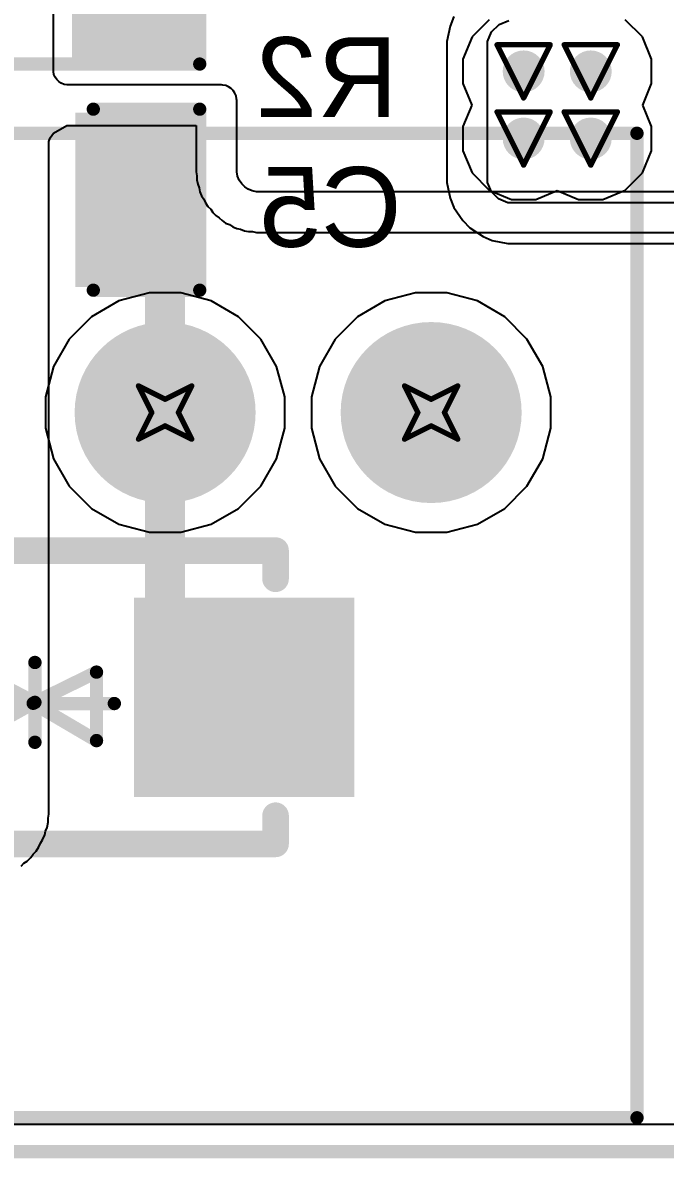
# Model space of a CAD drawing. Header units: inches. Extents: x -5 to 234, y -4 to 104.
# Drawn here: x 19.72 to 25.86, y -3.56 to 7.28 of the extents above; entities that cross this region are included whole.
import ezdxf

# ---------------------------------------------------------------- set-up
doc = ezdxf.new("R2010")
doc.units = ezdxf.units.IN
for name, color, linetype in [('Board Outline', 216, 'Continuous'), ('Bottom Layer', 5, 'Continuous'), ('Bottom Overlay', 54, 'Continuous'), ('Bottom Paste', 16, 'Continuous'), ('Bottom Solder', 6, 'Continuous'), ('Drill Drawing', 1, 'Continuous'), ('GND', 16, 'Continuous'), ('Multi-Layer', 9, 'Continuous'), ('Pad Holes', 156, 'Continuous'), ('POWER', 76, 'Continuous'), ('Top Layer', 1, 'Continuous'), ('Top Overlay', 2, 'Continuous'), ('Top Solder', 216, 'Continuous'), ('Via Holes', 16, 'Continuous')]:
    doc.layers.add(name, color=color, linetype=linetype)
doc.styles.add('Arial', font='', dxfattribs={"height": 0.2})
doc.styles.get('Arial').set_extended_font_data('Arial')

# ---------------------------------------------------------------- blocks, each defined once
blk = doc.blocks.new('VRB1205S_10WR3_21')
at = {"layer": 'Bottom Layer'}
h = blk.add_hatch(color=5, dxfattribs=at)
edge = h.paths.add_edge_path()
edge.add_arc((6.35, 0), 0.762, 0, 360)
h = blk.add_hatch(color=5, dxfattribs=at)
edge = h.paths.add_edge_path()
edge.add_arc((8.89, 0), 0.762, 0, 360)
at = {"layer": 'Bottom Solder'}
h = blk.add_hatch(color=6, dxfattribs=at)
edge = h.paths.add_edge_path()
edge.add_arc((6.35, 0), 0.864, 0, 360)
h = blk.add_hatch(color=6, dxfattribs=at)
edge = h.paths.add_edge_path()
edge.add_arc((8.89, 0), 0.864, 0, 360)
at = {"layer": 'GND'}
h = blk.add_hatch(color=16, dxfattribs=at)
edge = h.paths.add_edge_path()
edge.add_arc((6.35, 0), 0.762, 0, 360)
h = blk.add_hatch(color=16, dxfattribs=at)
edge = h.paths.add_edge_path()
edge.add_arc((8.89, 0), 0.762, 0, 360)
at = {"layer": 'Multi-Layer'}
h = blk.add_hatch(color=9, dxfattribs=at)
edge = h.paths.add_edge_path()
edge.add_arc((6.35, 0), 0.762, 0, 360)
h = blk.add_hatch(color=9, dxfattribs=at)
edge = h.paths.add_edge_path()
edge.add_arc((8.89, 0), 0.762, 0, 360)
at = {"layer": 'Pad Holes'}
h = blk.add_hatch(color=7, dxfattribs=at)
edge = h.paths.add_edge_path()
edge.add_arc((6.35, 0), 0.457, 0, 360)
h = blk.add_hatch(color=7, dxfattribs=at)
edge = h.paths.add_edge_path()
edge.add_arc((8.89, 0), 0.457, 0, 360)
at = {"layer": 'POWER'}
h = blk.add_hatch(color=76, dxfattribs=at)
edge = h.paths.add_edge_path()
edge.add_arc((6.35, 0), 0.762, 0, 360)
h = blk.add_hatch(color=76, dxfattribs=at)
edge = h.paths.add_edge_path()
edge.add_arc((8.89, 0), 0.762, 0, 360)
at = {"layer": 'Top Layer'}
h = blk.add_hatch(color=1, dxfattribs=at)
edge = h.paths.add_edge_path()
edge.add_arc((6.35, 0), 0.762, 0, 360)
h = blk.add_hatch(color=1, dxfattribs=at)
edge = h.paths.add_edge_path()
edge.add_arc((8.89, 0), 0.762, 0, 360)
at = {"layer": 'Top Solder'}
h = blk.add_hatch(color=216, dxfattribs=at)
edge = h.paths.add_edge_path()
edge.add_arc((6.35, 0), 0.864, 0, 360)
h = blk.add_hatch(color=216, dxfattribs=at)
edge = h.paths.add_edge_path()
edge.add_arc((8.89, 0), 0.864, 0, 360)
at = {"layer": 'Top Overlay'}
for points in [[(-10.75, 2.666, 0.127, 0.127, 0), (10.855, 2.666, 0.127, 0.127, 0)], [(10.855, -6.733, 0.127, 0.127, 0), (10.855, 2.666, 0.127, 0.127, 0)], [(-10.75, -6.733, 0.127, 0.127, 0), (10.855, -6.733, 0.127, 0.127, 0)]]:
    blk.add_lwpolyline(points, format="xyseb", dxfattribs=at)
for points in [[(10.823, 2.666, 0.0635, 0.0635, 1), (10.887, 2.666, 0.0635, 0.0635, 1)], [(10.823, 2.666, 0.0635, 0.0635, 1), (10.887, 2.666, 0.0635, 0.0635, 1)], [(10.823, -6.733, 0.0635, 0.0635, 1), (10.887, -6.733, 0.0635, 0.0635, 1)], [(10.823, -6.733, 0.0635, 0.0635, 1), (10.887, -6.733, 0.0635, 0.0635, 1)]]:
    blk.add_lwpolyline(points, format="xyseb", close=True, dxfattribs=at)
blk = doc.blocks.new('R___0805_B_65')
at = {"layer": 'Bottom Layer'}
for points in [[(-1.524, 0.635), (-0.508, 0.635), (-0.508, -0.635), (-1.524, -0.635)], [(0.508, 0.635), (1.524, 0.635), (1.524, -0.635), (0.508, -0.635)]]:
    blk.add_hatch(color=5, dxfattribs=at).paths.add_polyline_path(points)
at = {"layer": 'Bottom Paste'}
for points in [[(-1.524, 0.635), (-0.508, 0.635), (-0.508, -0.635), (-1.524, -0.635)], [(0.508, 0.635), (1.524, 0.635), (1.524, -0.635), (0.508, -0.635)]]:
    blk.add_hatch(color=16, dxfattribs=at).paths.add_polyline_path(points)
at = {"layer": 'Bottom Solder'}
for points in [[(-1.626, 0.737), (-0.406, 0.737), (-0.406, -0.737), (-1.626, -0.737)], [(0.406, 0.737), (1.626, 0.737), (1.626, -0.737), (0.406, -0.737)]]:
    blk.add_hatch(color=6, dxfattribs=at).paths.add_polyline_path(points)
at = {"layer": 'Bottom Overlay'}
for points in [[(-1.626, -0.737, 0.127, 0.127, 0), (-1.626, 0.737, 0.127, 0.127, 0)], [(-1.626, 0.737, 0.127, 0.127, 0), (1.626, 0.737, 0.127, 0.127, 0)], [(1.626, -0.737, 0.127, 0.127, 0), (1.626, 0.737, 0.127, 0.127, 0)], [(-1.626, -0.737, 0.127, 0.127, 0), (1.626, -0.737, 0.127, 0.127, 0)]]:
    blk.add_lwpolyline(points, format="xyseb", dxfattribs=at)
for points in [[(-1.657, 0.737, 0.0635, 0.0635, 1), (-1.594, 0.737, 0.0635, 0.0635, 1)], [(-1.657, 0.737, 0.0635, 0.0635, 1), (-1.594, 0.737, 0.0635, 0.0635, 1)], [(1.594, 0.737, 0.0635, 0.0635, 1), (1.657, 0.737, 0.0635, 0.0635, 1)], [(1.594, 0.737, 0.0635, 0.0635, 1), (1.657, 0.737, 0.0635, 0.0635, 1)], [(-1.657, -0.737, 0.0635, 0.0635, 1), (-1.594, -0.737, 0.0635, 0.0635, 1)], [(-1.657, -0.737, 0.0635, 0.0635, 1), (-1.594, -0.737, 0.0635, 0.0635, 1)], [(1.594, -0.737, 0.0635, 0.0635, 1), (1.657, -0.737, 0.0635, 0.0635, 1)], [(1.594, -0.737, 0.0635, 0.0635, 1), (1.657, -0.737, 0.0635, 0.0635, 1)]]:
    blk.add_lwpolyline(points, format="xyseb", close=True, dxfattribs=at)
blk = doc.blocks.new('SMA_B__D___________B_120')
at = {"layer": 'Bottom Layer'}
for points in [[(-3, 0.9), (-1, 0.9), (-1, -0.9), (-3, -0.9)], [(1, 0.9), (3, 0.9), (3, -0.9), (1, -0.9)]]:
    blk.add_hatch(color=5, dxfattribs=at).paths.add_polyline_path(points)
at = {"layer": 'Bottom Paste'}
for points in [[(-3, 0.9), (-1, 0.9), (-1, -0.9), (-3, -0.9)], [(1, 0.9), (3, 0.9), (3, -0.9), (1, -0.9)]]:
    blk.add_hatch(color=16, dxfattribs=at).paths.add_polyline_path(points)
at = {"layer": 'Bottom Solder'}
for points in [[(-3.051, 0.951), (-0.949, 0.951), (-0.949, -0.951), (-3.051, -0.951)], [(0.949, 0.951), (3.051, 0.951), (3.051, -0.951), (0.949, -0.951)]]:
    blk.add_hatch(color=6, dxfattribs=at).paths.add_polyline_path(points)
at = {"layer": 'Bottom Overlay'}
for points in [[(-2.3, 1.4, 0.254, 0.254, 0), (-2.3, 1.131, 0.254, 0.254, 0)], [(2.3, 1.4, 0.254, 0.254, 0), (-2.3, 1.4, 0.254, 0.254, 0)], [(2.3, 1.4, 0.254, 0.254, 0), (2.3, 1.131, 0.254, 0.254, 0)], [(-0.59, 0.414, 0.127, 0.127, 0), (-0.59, -0.24, 0.127, 0.127, 0)], [(0.015, 0.058, 0.127, 0.127, 0), (-0.59, 0.414, 0.127, 0.127, 0)], [(-0.002, 0.43, 0.127, 0.127, 0), (-0.002, 0.049, 0.127, 0.127, 0)], [(0.54, 0.35, 0.127, 0.127, 0), (0.015, 0.058, 0.127, 0.127, 0)], [(0.57, 0.35, 0.127, 0.127, 0), (0.57, -0.25, 0.127, 0.127, 0)], [(0.73, 0.06, 0.127, 0.127, 0), (-0.76, 0.06, 0.127, 0.127, 0)], [(-0.002, 0.049, 0.127, 0.127, 0), (-0.59, -0.24, 0.127, 0.127, 0)], [(-0.002, 0.049, 0.127, 0.127, 0), (-0.002, -0.332, 0.127, 0.127, 0)], [(0.57, -0.25, 0.127, 0.127, 0), (-0.002, 0.049, 0.127, 0.127, 0)], [(-2.3, -1.131, 0.254, 0.254, 0), (-2.3, -1.4, 0.254, 0.254, 0)], [(2.3, -1.131, 0.254, 0.254, 0), (2.3, -1.4, 0.254, 0.254, 0)], [(2.3, -1.4, 0.254, 0.254, 0), (-2.3, -1.4, 0.254, 0.254, 0)]]:
    blk.add_lwpolyline(points, format="xyseb", dxfattribs=at)
for points in [[(-2.363, 1.4, 0.127, 0.127, 1), (-2.236, 1.4, 0.127, 0.127, 1)], [(-2.363, 1.4, 0.127, 0.127, 1), (-2.236, 1.4, 0.127, 0.127, 1)], [(2.236, 1.4, 0.127, 0.127, 1), (2.363, 1.4, 0.127, 0.127, 1)], [(2.236, 1.4, 0.127, 0.127, 1), (2.363, 1.4, 0.127, 0.127, 1)], [(-2.363, 1.131, 0.127, 0.127, 1), (-2.236, 1.131, 0.127, 0.127, 1)], [(2.236, 1.131, 0.127, 0.127, 1), (2.363, 1.131, 0.127, 0.127, 1)], [(-0.622, 0.414, 0.0635, 0.0635, 1), (-0.558, 0.414, 0.0635, 0.0635, 1)], [(-0.622, 0.414, 0.0635, 0.0635, 1), (-0.558, 0.414, 0.0635, 0.0635, 1)], [(-0.034, 0.43, 0.0635, 0.0635, 1), (0.03, 0.43, 0.0635, 0.0635, 1)], [(0.508, 0.35, 0.0635, 0.0635, 1), (0.572, 0.35, 0.0635, 0.0635, 1)], [(0.538, 0.35, 0.0635, 0.0635, 1), (0.602, 0.35, 0.0635, 0.0635, 1)], [(-0.792, 0.06, 0.0635, 0.0635, 1), (-0.728, 0.06, 0.0635, 0.0635, 1)], [(-0.034, 0.049, 0.0635, 0.0635, 1), (0.03, 0.049, 0.0635, 0.0635, 1)], [(-0.034, 0.049, 0.0635, 0.0635, 1), (0.03, 0.049, 0.0635, 0.0635, 1)], [(-0.034, 0.049, 0.0635, 0.0635, 1), (0.03, 0.049, 0.0635, 0.0635, 1)], [(-0.034, 0.049, 0.0635, 0.0635, 1), (0.03, 0.049, 0.0635, 0.0635, 1)], [(-0.017, 0.058, 0.0635, 0.0635, 1), (0.046, 0.058, 0.0635, 0.0635, 1)], [(-0.017, 0.058, 0.0635, 0.0635, 1), (0.046, 0.058, 0.0635, 0.0635, 1)], [(0.698, 0.06, 0.0635, 0.0635, 1), (0.762, 0.06, 0.0635, 0.0635, 1)], [(-0.622, -0.24, 0.0635, 0.0635, 1), (-0.558, -0.24, 0.0635, 0.0635, 1)], [(-0.622, -0.24, 0.0635, 0.0635, 1), (-0.558, -0.24, 0.0635, 0.0635, 1)], [(0.538, -0.25, 0.0635, 0.0635, 1), (0.602, -0.25, 0.0635, 0.0635, 1)], [(0.538, -0.25, 0.0635, 0.0635, 1), (0.602, -0.25, 0.0635, 0.0635, 1)], [(-0.034, -0.332, 0.0635, 0.0635, 1), (0.03, -0.332, 0.0635, 0.0635, 1)], [(-2.363, -1.131, 0.127, 0.127, 1), (-2.236, -1.131, 0.127, 0.127, 1)], [(2.236, -1.131, 0.127, 0.127, 1), (2.363, -1.131, 0.127, 0.127, 1)], [(-2.363, -1.4, 0.127, 0.127, 1), (-2.236, -1.4, 0.127, 0.127, 1)], [(-2.363, -1.4, 0.127, 0.127, 1), (-2.236, -1.4, 0.127, 0.127, 1)], [(2.236, -1.4, 0.127, 0.127, 1), (2.363, -1.4, 0.127, 0.127, 1)], [(2.236, -1.4, 0.127, 0.127, 1), (2.363, -1.4, 0.127, 0.127, 1)]]:
    blk.add_lwpolyline(points, format="xyseb", close=True, dxfattribs=at)
blk = doc.blocks.new('C___0805_B_153')
at = {"layer": 'Bottom Layer'}
for points in [[(-1.524, 0.762), (-0.508, 0.762), (-0.508, -0.762), (-1.524, -0.762)], [(0.508, 0.762), (1.524, 0.762), (1.524, -0.762), (0.508, -0.762)]]:
    blk.add_hatch(color=5, dxfattribs=at).paths.add_polyline_path(points)
at = {"layer": 'Bottom Paste'}
for points in [[(-1.524, 0.762), (-0.508, 0.762), (-0.508, -0.762), (-1.524, -0.762)], [(0.508, 0.762), (1.524, 0.762), (1.524, -0.762), (0.508, -0.762)]]:
    blk.add_hatch(color=16, dxfattribs=at).paths.add_polyline_path(points)
at = {"layer": 'Bottom Solder'}
for points in [[(-1.594, 0.832), (-0.438, 0.832), (-0.438, -0.832), (-1.594, -0.832)], [(0.438, 0.832), (1.594, 0.832), (1.594, -0.832), (0.438, -0.832)]]:
    blk.add_hatch(color=6, dxfattribs=at).paths.add_polyline_path(points)
at = {"layer": 'Bottom Overlay'}
for points in [[(-0.61, 0.864, 0.127, 0.127, 0), (-1.626, 0.864, 0.127, 0.127, 0)], [(-1.626, 0.864, 0.127, 0.127, 0), (-1.626, -0.864, 0.127, 0.127, 0)], [(1.626, 0.864, 0.127, 0.127, 0), (0.61, 0.864, 0.127, 0.127, 0)], [(1.626, 0.864, 0.127, 0.127, 0), (1.626, -0.864, 0.127, 0.127, 0)], [(-0.61, -0.864, 0.127, 0.127, 0), (-1.626, -0.864, 0.127, 0.127, 0)], [(1.626, -0.864, 0.127, 0.127, 0), (0.61, -0.864, 0.127, 0.127, 0)]]:
    blk.add_lwpolyline(points, format="xyseb", dxfattribs=at)
for points in [[(-1.657, 0.864, 0.0635, 0.0635, 1), (-1.594, 0.864, 0.0635, 0.0635, 1)], [(-1.657, 0.864, 0.0635, 0.0635, 1), (-1.594, 0.864, 0.0635, 0.0635, 1)], [(-0.641, 0.864, 0.0635, 0.0635, 1), (-0.578, 0.864, 0.0635, 0.0635, 1)], [(0.578, 0.864, 0.0635, 0.0635, 1), (0.641, 0.864, 0.0635, 0.0635, 1)], [(1.594, 0.864, 0.0635, 0.0635, 1), (1.657, 0.864, 0.0635, 0.0635, 1)], [(1.594, 0.864, 0.0635, 0.0635, 1), (1.657, 0.864, 0.0635, 0.0635, 1)], [(-1.657, -0.864, 0.0635, 0.0635, 1), (-1.594, -0.864, 0.0635, 0.0635, 1)], [(-1.657, -0.864, 0.0635, 0.0635, 1), (-1.594, -0.864, 0.0635, 0.0635, 1)], [(-0.641, -0.864, 0.0635, 0.0635, 1), (-0.578, -0.864, 0.0635, 0.0635, 1)], [(0.578, -0.864, 0.0635, 0.0635, 1), (0.641, -0.864, 0.0635, 0.0635, 1)], [(1.594, -0.864, 0.0635, 0.0635, 1), (1.657, -0.864, 0.0635, 0.0635, 1)], [(1.594, -0.864, 0.0635, 0.0635, 1), (1.657, -0.864, 0.0635, 0.0635, 1)]]:
    blk.add_lwpolyline(points, format="xyseb", close=True, dxfattribs=at)

msp = doc.modelspace()

# ---------------------------------------------------------------- hatches: boundary and pattern name
at = {"layer": 'Bottom Layer'}
h = msp.add_hatch(color=5, dxfattribs=at)
edge = h.paths.add_edge_path()
edge.add_arc((24.505, 6.813), 0.2, 0, 360)
h = msp.add_hatch(color=5, dxfattribs=at)
edge = h.paths.add_edge_path()
edge.add_arc((25.146, 6.813), 0.2, 0, 360)
h = msp.add_hatch(color=5, dxfattribs=at)
edge = h.paths.add_edge_path()
edge.add_arc((24.505, 6.172), 0.2, 0, 360)
h = msp.add_hatch(color=5, dxfattribs=at)
edge = h.paths.add_edge_path()
edge.add_arc((25.146, 6.172), 0.2, 0, 360)
at = {"layer": 'GND'}
h = msp.add_hatch(color=16, dxfattribs=at)
edge = h.paths.add_edge_path()
edge.add_arc((24.505, 6.813), 0.2, 0, 360)
h = msp.add_hatch(color=16, dxfattribs=at)
edge = h.paths.add_edge_path()
edge.add_arc((25.146, 6.813), 0.2, 0, 360)
h = msp.add_hatch(color=16, dxfattribs=at)
edge = h.paths.add_edge_path()
edge.add_arc((24.505, 6.172), 0.2, 0, 360)
h = msp.add_hatch(color=16, dxfattribs=at)
edge = h.paths.add_edge_path()
edge.add_arc((25.146, 6.172), 0.2, 0, 360)
at = {"layer": 'POWER'}
h = msp.add_hatch(color=76, dxfattribs=at)
edge = h.paths.add_edge_path()
edge.add_arc((24.505, 6.813), 0.2, 0, 360)
h = msp.add_hatch(color=76, dxfattribs=at)
edge = h.paths.add_edge_path()
edge.add_arc((25.146, 6.813), 0.2, 0, 360)
h = msp.add_hatch(color=76, dxfattribs=at)
edge = h.paths.add_edge_path()
edge.add_arc((24.505, 6.172), 0.2, 0, 360)
h = msp.add_hatch(color=76, dxfattribs=at)
edge = h.paths.add_edge_path()
edge.add_arc((25.146, 6.172), 0.2, 0, 360)
at = {"layer": 'Top Layer'}
h = msp.add_hatch(color=1, dxfattribs=at)
edge = h.paths.add_edge_path()
edge.add_arc((24.505, 6.813), 0.2, 0, 360)
h = msp.add_hatch(color=1, dxfattribs=at)
edge = h.paths.add_edge_path()
edge.add_arc((25.146, 6.813), 0.2, 0, 360)
h = msp.add_hatch(color=1, dxfattribs=at)
edge = h.paths.add_edge_path()
edge.add_arc((24.505, 6.172), 0.2, 0, 360)
h = msp.add_hatch(color=1, dxfattribs=at)
edge = h.paths.add_edge_path()
edge.add_arc((25.146, 6.172), 0.2, 0, 360)
at = {"layer": 'Via Holes'}
h = msp.add_hatch(color=7, dxfattribs=at)
edge = h.paths.add_edge_path()
edge.add_arc((24.505, 6.813), 0.1, 0, 360)
h = msp.add_hatch(color=7, dxfattribs=at)
edge = h.paths.add_edge_path()
edge.add_arc((25.146, 6.813), 0.1, 0, 360)
h = msp.add_hatch(color=7, dxfattribs=at)
edge = h.paths.add_edge_path()
edge.add_arc((24.505, 6.172), 0.1, 0, 360)
h = msp.add_hatch(color=7, dxfattribs=at)
edge = h.paths.add_edge_path()
edge.add_arc((25.146, 6.172), 0.1, 0, 360)

# ---------------------------------------------------------------- linework, layer by layer
at = {"layer": 'Board Outline'}
msp.add_lwpolyline([(-0.452, -3.5, 0.127, 0.127, 0), (88.452, -3.5, 0.127, 0.127, 0)], format="xyseb", dxfattribs=at)
at = {"layer": 'Bottom Layer'}
for p, q in [((20.015, 6.826), (20.015, 8.476)), ((20.015, 6.812), (20.015, 6.826)), ((20.015, 6.826), (20.015, 6.826)), ((20.021, 6.784), (20.015, 6.812)), ((20.031, 6.758), (20.021, 6.784)), ((20.047, 6.735), (20.031, 6.758)), ((20.067, 6.715), (20.047, 6.735)), ((20.091, 6.699), (20.067, 6.715)), ((20.117, 6.689), (20.091, 6.699)), ((20.144, 6.683), (20.117, 6.689)), ((20.158, 6.683), (20.144, 6.683)), ((21.619, 6.683), (20.158, 6.683)), ((21.633, 6.682), (21.619, 6.683)), ((21.619, 6.683), (21.619, 6.683)), ((21.661, 6.677), (21.633, 6.682)), ((21.688, 6.666), (21.661, 6.677)), ((21.712, 6.65), (21.688, 6.666)), ((21.733, 6.629), (21.712, 6.65)), ((21.749, 6.605), (21.733, 6.629)), ((21.76, 6.578), (21.749, 6.605)), ((21.765, 6.55), (21.76, 6.578)), ((21.766, 6.536), (21.765, 6.55)), ((21.766, 5.874), (21.766, 6.536)), ((20.017, 6.224), (20.144, 6.295)), ((20.144, 6.295), (20.158, 6.295)), ((20.158, 6.295), (21.378, 6.295)), ((21.378, 6.295), (21.378, 5.853)), ((19.986, 6.178), (20.017, 6.224)), ((19.972, 6.144), (19.986, 6.178)), ((19.972, -0.279), (19.972, 6.144)), ((21.766, 5.853), (21.766, 5.874)), ((21.378, 5.853), (21.385, 5.816)), ((21.385, 5.816), (21.385, 5.777)), ((21.385, 5.777), (21.393, 5.737)), ((21.774, 5.813), (21.766, 5.853)), ((21.79, 5.774), (21.774, 5.813)), ((21.813, 5.74), (21.79, 5.774)), ((21.393, 5.737), (21.408, 5.702)), ((21.408, 5.702), (21.415, 5.664)), ((21.415, 5.664), (21.431, 5.626)), ((21.842, 5.711), (21.813, 5.74)), ((21.876, 5.688), (21.842, 5.711)), ((21.914, 5.672), (21.876, 5.688)), ((21.955, 5.664), (21.914, 5.672)), ((29.979, 5.664), (21.955, 5.664)), ((21.431, 5.626), (21.452, 5.594)), ((21.452, 5.594), (21.467, 5.559)), ((21.467, 5.559), (21.49, 5.524)), ((21.49, 5.524), (21.517, 5.497)), ((21.517, 5.497), (21.538, 5.465)), ((21.538, 5.465), (21.567, 5.436)), ((21.567, 5.436), (21.599, 5.415)), ((21.599, 5.415), (21.626, 5.388)), ((21.626, 5.388), (21.66, 5.365)), ((21.66, 5.365), (21.696, 5.35)), ((21.696, 5.35), (21.728, 5.329)), ((21.728, 5.329), (21.766, 5.313)), ((21.766, 5.313), (21.803, 5.306)), ((21.803, 5.306), (21.839, 5.291)), ((21.839, 5.291), (21.879, 5.283)), ((21.879, 5.283), (21.917, 5.283)), ((21.917, 5.283), (21.955, 5.276)), ((21.955, 5.276), (26.31, 5.276)), ((23.472, 4.699), (23.181, 4.621)), ((23.772, 4.699), (23.472, 4.699)), ((24.063, 4.621), (23.772, 4.699)), ((23.181, 4.621), (22.92, 4.471)), ((24.324, 4.471), (24.063, 4.621)), ((22.92, 4.471), (22.707, 4.258)), ((24.537, 4.258), (24.324, 4.471)), ((22.707, 4.258), (22.557, 3.997)), ((24.687, 3.997), (24.537, 4.258)), ((22.557, 3.997), (22.479, 3.706)), ((24.765, 3.706), (24.687, 3.997)), ((22.479, 3.706), (22.479, 3.406)), ((24.765, 3.406), (24.765, 3.706)), ((22.479, 3.406), (22.557, 3.115)), ((24.687, 3.115), (24.765, 3.406)), ((22.557, 3.115), (22.707, 2.854)), ((24.537, 2.854), (24.687, 3.115)), ((22.707, 2.854), (22.92, 2.641)), ((24.324, 2.641), (24.537, 2.854)), ((22.92, 2.641), (23.181, 2.491)), ((24.063, 2.491), (24.324, 2.641)), ((23.181, 2.491), (23.472, 2.413)), ((23.472, 2.413), (23.772, 2.413)), ((23.772, 2.413), (24.063, 2.491)), ((19.964, -0.317), (19.972, -0.279)), ((19.964, -0.355), (19.964, -0.317)), ((19.94, -0.439), (19.955, -0.404)), ((19.955, -0.404), (19.964, -0.355)), ((19.892, -0.555), (19.913, -0.523)), ((19.913, -0.523), (19.933, -0.477)), ((19.933, -0.477), (19.94, -0.439)), ((19.823, -0.659), (19.85, -0.632)), ((19.85, -0.632), (19.877, -0.59)), ((19.877, -0.59), (19.892, -0.555)), ((19.707, -0.774), (19.734, -0.747)), ((19.734, -0.747), (19.766, -0.726)), ((19.766, -0.726), (19.801, -0.691)), ((19.801, -0.691), (19.823, -0.659)), ((38.34, -3.241), (1.744, -3.241))]:
    msp.add_line(p, q, dxfattribs=at)
for points in [[(21.082, 3.556, 0.381, 0.381, 0), (21.082, 5.588, 0.381, 0.381, 0)], [(20.803, 5.588, 0.178, 0.178, 0), (21.082, 5.588, 0.178, 0.178, 0)], [(21.082, 0.838, 0.381, 0.381, 0), (21.082, 3.556, 0.381, 0.381, 0)], [(21.082, 0.838, 0.178, 0.178, 0), (21.837, 0.838, 0.178, 0.178, 0)]]:
    msp.add_lwpolyline(points, format="xyseb", dxfattribs=at)
for points in [[(20.987, 5.588, 0.191, 0.191, 1), (21.177, 5.588, 0.191, 0.191, 1)], [(20.758, 5.588, 0.0889, 0.0889, 1), (20.847, 5.588, 0.0889, 0.0889, 1)], [(21.038, 5.588, 0.0889, 0.0889, 1), (21.126, 5.588, 0.0889, 0.0889, 1)], [(20.987, 3.556, 0.191, 0.191, 1), (21.177, 3.556, 0.191, 0.191, 1)], [(20.987, 3.556, 0.191, 0.191, 1), (21.177, 3.556, 0.191, 0.191, 1)], [(20.987, 0.838, 0.191, 0.191, 1), (21.177, 0.838, 0.191, 0.191, 1)], [(21.038, 0.838, 0.0889, 0.0889, 1), (21.126, 0.838, 0.0889, 0.0889, 1)], [(21.793, 0.838, 0.0889, 0.0889, 1), (21.882, 0.838, 0.0889, 0.0889, 1)]]:
    msp.add_lwpolyline(points, format="xyseb", close=True, dxfattribs=at)
at = {"layer": 'Drill Drawing'}
for points in [[(24.251, 7.067, 0.0508, 0.0508, 0), (24.759, 7.067, 0.0508, 0.0508, 0)], [(24.251, 7.067, 0.0508, 0.0508, 0), (24.505, 6.559, 0.0508, 0.0508, 0)], [(24.505, 6.559, 0.0508, 0.0508, 0), (24.759, 7.067, 0.0508, 0.0508, 0)], [(24.892, 7.067, 0.0508, 0.0508, 0), (25.4, 7.067, 0.0508, 0.0508, 0)], [(24.892, 7.067, 0.0508, 0.0508, 0), (25.146, 6.559, 0.0508, 0.0508, 0)], [(25.146, 6.559, 0.0508, 0.0508, 0), (25.4, 7.067, 0.0508, 0.0508, 0)], [(24.251, 6.426, 0.0508, 0.0508, 0), (24.759, 6.426, 0.0508, 0.0508, 0)], [(24.251, 6.426, 0.0508, 0.0508, 0), (24.505, 5.918, 0.0508, 0.0508, 0)], [(24.505, 5.918, 0.0508, 0.0508, 0), (24.759, 6.426, 0.0508, 0.0508, 0)], [(24.892, 6.426, 0.0508, 0.0508, 0), (25.4, 6.426, 0.0508, 0.0508, 0)], [(24.892, 6.426, 0.0508, 0.0508, 0), (25.146, 5.918, 0.0508, 0.0508, 0)], [(25.146, 5.918, 0.0508, 0.0508, 0), (25.4, 6.426, 0.0508, 0.0508, 0)], [(20.828, 3.81, 0.0508, 0.0508, 0), (21.082, 3.683, 0.0508, 0.0508, 0)], [(20.828, 3.81, 0.0508, 0.0508, 0), (20.955, 3.556, 0.0508, 0.0508, 0)], [(21.082, 3.683, 0.0508, 0.0508, 0), (21.336, 3.81, 0.0508, 0.0508, 0)], [(21.209, 3.556, 0.0508, 0.0508, 0), (21.336, 3.81, 0.0508, 0.0508, 0)], [(23.368, 3.81, 0.0508, 0.0508, 0), (23.622, 3.683, 0.0508, 0.0508, 0)], [(23.368, 3.81, 0.0508, 0.0508, 0), (23.495, 3.556, 0.0508, 0.0508, 0)], [(23.622, 3.683, 0.0508, 0.0508, 0), (23.876, 3.81, 0.0508, 0.0508, 0)], [(23.749, 3.556, 0.0508, 0.0508, 0), (23.876, 3.81, 0.0508, 0.0508, 0)], [(20.828, 3.302, 0.0508, 0.0508, 0), (20.955, 3.556, 0.0508, 0.0508, 0)], [(21.209, 3.556, 0.0508, 0.0508, 0), (21.336, 3.302, 0.0508, 0.0508, 0)], [(23.368, 3.302, 0.0508, 0.0508, 0), (23.495, 3.556, 0.0508, 0.0508, 0)], [(23.749, 3.556, 0.0508, 0.0508, 0), (23.876, 3.302, 0.0508, 0.0508, 0)], [(20.828, 3.302, 0.0508, 0.0508, 0), (21.082, 3.429, 0.0508, 0.0508, 0)], [(21.082, 3.429, 0.0508, 0.0508, 0), (21.336, 3.302, 0.0508, 0.0508, 0)], [(23.368, 3.302, 0.0508, 0.0508, 0), (23.622, 3.429, 0.0508, 0.0508, 0)], [(23.622, 3.429, 0.0508, 0.0508, 0), (23.876, 3.302, 0.0508, 0.0508, 0)]]:
    msp.add_lwpolyline(points, format="xyseb", dxfattribs=at)
for points in [[(24.238, 7.067, 0.0254, 0.0254, 1), (24.263, 7.067, 0.0254, 0.0254, 1)], [(24.238, 7.067, 0.0254, 0.0254, 1), (24.263, 7.067, 0.0254, 0.0254, 1)], [(24.746, 7.067, 0.0254, 0.0254, 1), (24.771, 7.067, 0.0254, 0.0254, 1)], [(24.746, 7.067, 0.0254, 0.0254, 1), (24.771, 7.067, 0.0254, 0.0254, 1)], [(24.879, 7.067, 0.0254, 0.0254, 1), (24.905, 7.067, 0.0254, 0.0254, 1)], [(24.879, 7.067, 0.0254, 0.0254, 1), (24.905, 7.067, 0.0254, 0.0254, 1)], [(25.387, 7.067, 0.0254, 0.0254, 1), (25.413, 7.067, 0.0254, 0.0254, 1)], [(25.387, 7.067, 0.0254, 0.0254, 1), (25.413, 7.067, 0.0254, 0.0254, 1)], [(24.492, 6.559, 0.0254, 0.0254, 1), (24.517, 6.559, 0.0254, 0.0254, 1)], [(24.492, 6.559, 0.0254, 0.0254, 1), (24.517, 6.559, 0.0254, 0.0254, 1)], [(25.133, 6.559, 0.0254, 0.0254, 1), (25.159, 6.559, 0.0254, 0.0254, 1)], [(25.133, 6.559, 0.0254, 0.0254, 1), (25.159, 6.559, 0.0254, 0.0254, 1)], [(24.238, 6.426, 0.0254, 0.0254, 1), (24.263, 6.426, 0.0254, 0.0254, 1)], [(24.238, 6.426, 0.0254, 0.0254, 1), (24.263, 6.426, 0.0254, 0.0254, 1)], [(24.746, 6.426, 0.0254, 0.0254, 1), (24.771, 6.426, 0.0254, 0.0254, 1)], [(24.746, 6.426, 0.0254, 0.0254, 1), (24.771, 6.426, 0.0254, 0.0254, 1)], [(24.879, 6.426, 0.0254, 0.0254, 1), (24.905, 6.426, 0.0254, 0.0254, 1)], [(24.879, 6.426, 0.0254, 0.0254, 1), (24.905, 6.426, 0.0254, 0.0254, 1)], [(25.387, 6.426, 0.0254, 0.0254, 1), (25.413, 6.426, 0.0254, 0.0254, 1)], [(25.387, 6.426, 0.0254, 0.0254, 1), (25.413, 6.426, 0.0254, 0.0254, 1)], [(24.492, 5.918, 0.0254, 0.0254, 1), (24.517, 5.918, 0.0254, 0.0254, 1)], [(24.492, 5.918, 0.0254, 0.0254, 1), (24.517, 5.918, 0.0254, 0.0254, 1)], [(25.133, 5.918, 0.0254, 0.0254, 1), (25.159, 5.918, 0.0254, 0.0254, 1)], [(25.133, 5.918, 0.0254, 0.0254, 1), (25.159, 5.918, 0.0254, 0.0254, 1)], [(20.815, 3.81, 0.0254, 0.0254, 1), (20.841, 3.81, 0.0254, 0.0254, 1)], [(20.815, 3.81, 0.0254, 0.0254, 1), (20.841, 3.81, 0.0254, 0.0254, 1)], [(21.323, 3.81, 0.0254, 0.0254, 1), (21.349, 3.81, 0.0254, 0.0254, 1)], [(21.323, 3.81, 0.0254, 0.0254, 1), (21.349, 3.81, 0.0254, 0.0254, 1)], [(23.355, 3.81, 0.0254, 0.0254, 1), (23.381, 3.81, 0.0254, 0.0254, 1)], [(23.355, 3.81, 0.0254, 0.0254, 1), (23.381, 3.81, 0.0254, 0.0254, 1)], [(23.863, 3.81, 0.0254, 0.0254, 1), (23.889, 3.81, 0.0254, 0.0254, 1)], [(23.863, 3.81, 0.0254, 0.0254, 1), (23.889, 3.81, 0.0254, 0.0254, 1)], [(21.069, 3.683, 0.0254, 0.0254, 1), (21.095, 3.683, 0.0254, 0.0254, 1)], [(21.069, 3.683, 0.0254, 0.0254, 1), (21.095, 3.683, 0.0254, 0.0254, 1)], [(23.609, 3.683, 0.0254, 0.0254, 1), (23.635, 3.683, 0.0254, 0.0254, 1)], [(23.609, 3.683, 0.0254, 0.0254, 1), (23.635, 3.683, 0.0254, 0.0254, 1)], [(20.942, 3.556, 0.0254, 0.0254, 1), (20.968, 3.556, 0.0254, 0.0254, 1)], [(20.942, 3.556, 0.0254, 0.0254, 1), (20.968, 3.556, 0.0254, 0.0254, 1)], [(21.196, 3.556, 0.0254, 0.0254, 1), (21.222, 3.556, 0.0254, 0.0254, 1)], [(21.196, 3.556, 0.0254, 0.0254, 1), (21.222, 3.556, 0.0254, 0.0254, 1)], [(23.482, 3.556, 0.0254, 0.0254, 1), (23.508, 3.556, 0.0254, 0.0254, 1)], [(23.482, 3.556, 0.0254, 0.0254, 1), (23.508, 3.556, 0.0254, 0.0254, 1)], [(23.736, 3.556, 0.0254, 0.0254, 1), (23.762, 3.556, 0.0254, 0.0254, 1)], [(23.736, 3.556, 0.0254, 0.0254, 1), (23.762, 3.556, 0.0254, 0.0254, 1)], [(21.069, 3.429, 0.0254, 0.0254, 1), (21.095, 3.429, 0.0254, 0.0254, 1)], [(21.069, 3.429, 0.0254, 0.0254, 1), (21.095, 3.429, 0.0254, 0.0254, 1)], [(23.609, 3.429, 0.0254, 0.0254, 1), (23.635, 3.429, 0.0254, 0.0254, 1)], [(23.609, 3.429, 0.0254, 0.0254, 1), (23.635, 3.429, 0.0254, 0.0254, 1)], [(20.815, 3.302, 0.0254, 0.0254, 1), (20.841, 3.302, 0.0254, 0.0254, 1)], [(20.815, 3.302, 0.0254, 0.0254, 1), (20.841, 3.302, 0.0254, 0.0254, 1)], [(21.323, 3.302, 0.0254, 0.0254, 1), (21.349, 3.302, 0.0254, 0.0254, 1)], [(21.323, 3.302, 0.0254, 0.0254, 1), (21.349, 3.302, 0.0254, 0.0254, 1)], [(23.355, 3.302, 0.0254, 0.0254, 1), (23.381, 3.302, 0.0254, 0.0254, 1)], [(23.355, 3.302, 0.0254, 0.0254, 1), (23.381, 3.302, 0.0254, 0.0254, 1)], [(23.863, 3.302, 0.0254, 0.0254, 1), (23.889, 3.302, 0.0254, 0.0254, 1)], [(23.863, 3.302, 0.0254, 0.0254, 1), (23.889, 3.302, 0.0254, 0.0254, 1)]]:
    msp.add_lwpolyline(points, format="xyseb", close=True, dxfattribs=at)
at = {"layer": 'GND'}
for p, q in [((24.175, 7.306), (24.012, 7.142)), ((25.639, 7.142), (25.475, 7.306)), ((24.012, 7.142), (23.924, 6.929)), ((25.727, 6.929), (25.639, 7.142)), ((23.924, 6.929), (23.924, 6.697)), ((25.727, 6.697), (25.727, 6.929)), ((23.924, 6.697), (24.009, 6.492)), ((25.642, 6.492), (25.727, 6.697)), ((24.009, 6.492), (23.924, 6.287)), ((25.727, 6.287), (25.642, 6.492)), ((23.924, 6.287), (23.924, 6.056)), ((25.727, 6.056), (25.727, 6.287)), ((23.924, 6.056), (24.012, 5.843)), ((25.639, 5.843), (25.727, 6.056)), ((24.012, 5.843), (24.175, 5.679)), ((25.475, 5.679), (25.639, 5.843)), ((24.175, 5.679), (24.389, 5.591)), ((24.62, 5.591), (24.825, 5.676)), ((24.825, 5.676), (25.03, 5.591)), ((25.262, 5.591), (25.475, 5.679)), ((24.389, 5.591), (24.62, 5.591)), ((25.03, 5.591), (25.262, 5.591)), ((23.472, 4.699), (23.181, 4.621)), ((23.772, 4.699), (23.472, 4.699)), ((24.063, 4.621), (23.772, 4.699)), ((23.181, 4.621), (22.92, 4.471)), ((24.324, 4.471), (24.063, 4.621)), ((22.92, 4.471), (22.707, 4.258)), ((24.537, 4.258), (24.324, 4.471)), ((22.707, 4.258), (22.557, 3.997)), ((24.687, 3.997), (24.537, 4.258)), ((22.557, 3.997), (22.479, 3.706)), ((24.765, 3.706), (24.687, 3.997)), ((22.479, 3.706), (22.479, 3.406)), ((24.765, 3.406), (24.765, 3.706)), ((22.479, 3.406), (22.557, 3.115)), ((24.687, 3.115), (24.765, 3.406)), ((22.557, 3.115), (22.707, 2.854)), ((24.537, 2.854), (24.687, 3.115)), ((22.707, 2.854), (22.92, 2.641)), ((24.324, 2.641), (24.537, 2.854)), ((22.92, 2.641), (23.181, 2.491)), ((24.063, 2.491), (24.324, 2.641)), ((23.181, 2.491), (23.472, 2.413)), ((23.472, 2.413), (23.772, 2.413)), ((23.772, 2.413), (24.063, 2.491)), ((38.34, -3.241), (1.744, -3.241))]:
    msp.add_line(p, q, dxfattribs=at)
at = {"layer": 'POWER'}
for p, q in [((20.932, 4.699), (20.641, 4.621)), ((21.232, 4.699), (20.932, 4.699)), ((21.523, 4.621), (21.232, 4.699)), ((23.472, 4.699), (23.181, 4.621)), ((23.772, 4.699), (23.472, 4.699)), ((24.063, 4.621), (23.772, 4.699)), ((20.641, 4.621), (20.38, 4.471)), ((21.784, 4.471), (21.523, 4.621)), ((23.181, 4.621), (22.92, 4.471)), ((24.324, 4.471), (24.063, 4.621)), ((20.38, 4.471), (20.167, 4.258)), ((21.997, 4.258), (21.784, 4.471)), ((22.92, 4.471), (22.707, 4.258)), ((24.537, 4.258), (24.324, 4.471)), ((20.167, 4.258), (20.017, 3.997)), ((22.147, 3.997), (21.997, 4.258)), ((22.707, 4.258), (22.557, 3.997)), ((24.687, 3.997), (24.537, 4.258)), ((20.017, 3.997), (19.939, 3.706)), ((22.225, 3.706), (22.147, 3.997)), ((22.557, 3.997), (22.479, 3.706)), ((24.765, 3.706), (24.687, 3.997)), ((19.939, 3.706), (19.939, 3.406)), ((22.225, 3.406), (22.225, 3.706)), ((22.479, 3.706), (22.479, 3.406)), ((24.765, 3.406), (24.765, 3.706)), ((19.939, 3.406), (20.017, 3.115)), ((22.147, 3.115), (22.225, 3.406)), ((22.479, 3.406), (22.557, 3.115)), ((24.687, 3.115), (24.765, 3.406)), ((20.017, 3.115), (20.167, 2.854)), ((21.997, 2.854), (22.147, 3.115)), ((22.557, 3.115), (22.707, 2.854)), ((24.537, 2.854), (24.687, 3.115)), ((20.167, 2.854), (20.38, 2.641)), ((21.784, 2.641), (21.997, 2.854)), ((22.707, 2.854), (22.92, 2.641)), ((24.324, 2.641), (24.537, 2.854)), ((20.38, 2.641), (20.641, 2.491)), ((21.523, 2.491), (21.784, 2.641)), ((22.92, 2.641), (23.181, 2.491)), ((24.063, 2.491), (24.324, 2.641)), ((20.641, 2.491), (20.932, 2.413)), ((20.932, 2.413), (21.232, 2.413)), ((21.232, 2.413), (21.523, 2.491)), ((23.181, 2.491), (23.472, 2.413)), ((23.472, 2.413), (23.772, 2.413)), ((23.772, 2.413), (24.063, 2.491)), ((25.98, -3.241), (1.744, -3.241))]:
    msp.add_line(p, q, dxfattribs=at)
at = {"layer": 'Top Layer'}
for p, q in [((23.84, 7.338), (23.802, 7.245)), ((24.27, 7.26), (24.363, 7.299)), ((23.802, 7.245), (23.772, 7.097)), ((24.161, 7.097), (24.199, 7.189)), ((24.199, 7.189), (24.27, 7.26)), ((23.772, 7.097), (23.772, 5.752)), ((24.161, 5.752), (24.161, 7.097)), ((23.772, 5.752), (23.802, 5.603)), ((24.198, 5.663), (24.161, 5.752)), ((24.266, 5.595), (24.198, 5.663)), ((23.802, 5.603), (23.839, 5.514)), ((24.355, 5.558), (24.266, 5.595)), ((24.403, 5.558), (24.355, 5.558)), ((27.172, 5.558), (24.403, 5.558)), ((23.839, 5.514), (23.923, 5.388)), ((23.923, 5.388), (23.991, 5.32)), ((23.991, 5.32), (24.117, 5.236)), ((24.117, 5.236), (24.206, 5.199)), ((24.206, 5.199), (24.355, 5.17)), ((24.355, 5.17), (27.172, 5.17)), ((23.472, 4.699), (23.181, 4.621)), ((23.772, 4.699), (23.472, 4.699)), ((24.063, 4.621), (23.772, 4.699)), ((23.181, 4.621), (22.92, 4.471)), ((24.324, 4.471), (24.063, 4.621)), ((22.92, 4.471), (22.707, 4.258)), ((24.537, 4.258), (24.324, 4.471)), ((22.707, 4.258), (22.557, 3.997)), ((24.687, 3.997), (24.537, 4.258)), ((22.557, 3.997), (22.479, 3.706)), ((24.765, 3.706), (24.687, 3.997)), ((22.479, 3.706), (22.479, 3.406)), ((24.765, 3.406), (24.765, 3.706)), ((22.479, 3.406), (22.557, 3.115)), ((24.687, 3.115), (24.765, 3.406)), ((22.557, 3.115), (22.707, 2.854)), ((24.537, 2.854), (24.687, 3.115)), ((22.707, 2.854), (22.92, 2.641)), ((24.324, 2.641), (24.537, 2.854)), ((22.92, 2.641), (23.181, 2.491)), ((24.063, 2.491), (24.324, 2.641)), ((23.181, 2.491), (23.472, 2.413)), ((23.472, 2.413), (23.772, 2.413)), ((23.772, 2.413), (24.063, 2.491)), ((38.34, -3.241), (1.744, -3.241))]:
    msp.add_line(p, q, dxfattribs=at)

# ---------------------------------------------------------------- block references
for name, p in [('R___0805_B_65', (19.787, 7.62)), ('VRB1205S_10WR3_21', (14.732, 3.556))]:
    msp.add_blockref(name, p)
at = {"rotation": 180}
for name, p in [('C___0805_B_153', (19.787, 5.588)), ('SMA_B__D___________B_120', (19.837, 0.838))]:
    msp.add_blockref(name, p, dxfattribs=at)

# ---------------------------------------------------------------- texts
at = {"layer": 'Bottom Overlay', "style": 'Arial', "text_generation_flag": 2}
for s, p in [('R2', (23.305, 6.377)), ('C5', (23.342, 5.138))]:
    msp.add_text(s, height=0.762, dxfattribs=at).set_placement(p)

doc.saveas('drawing.dxf')
